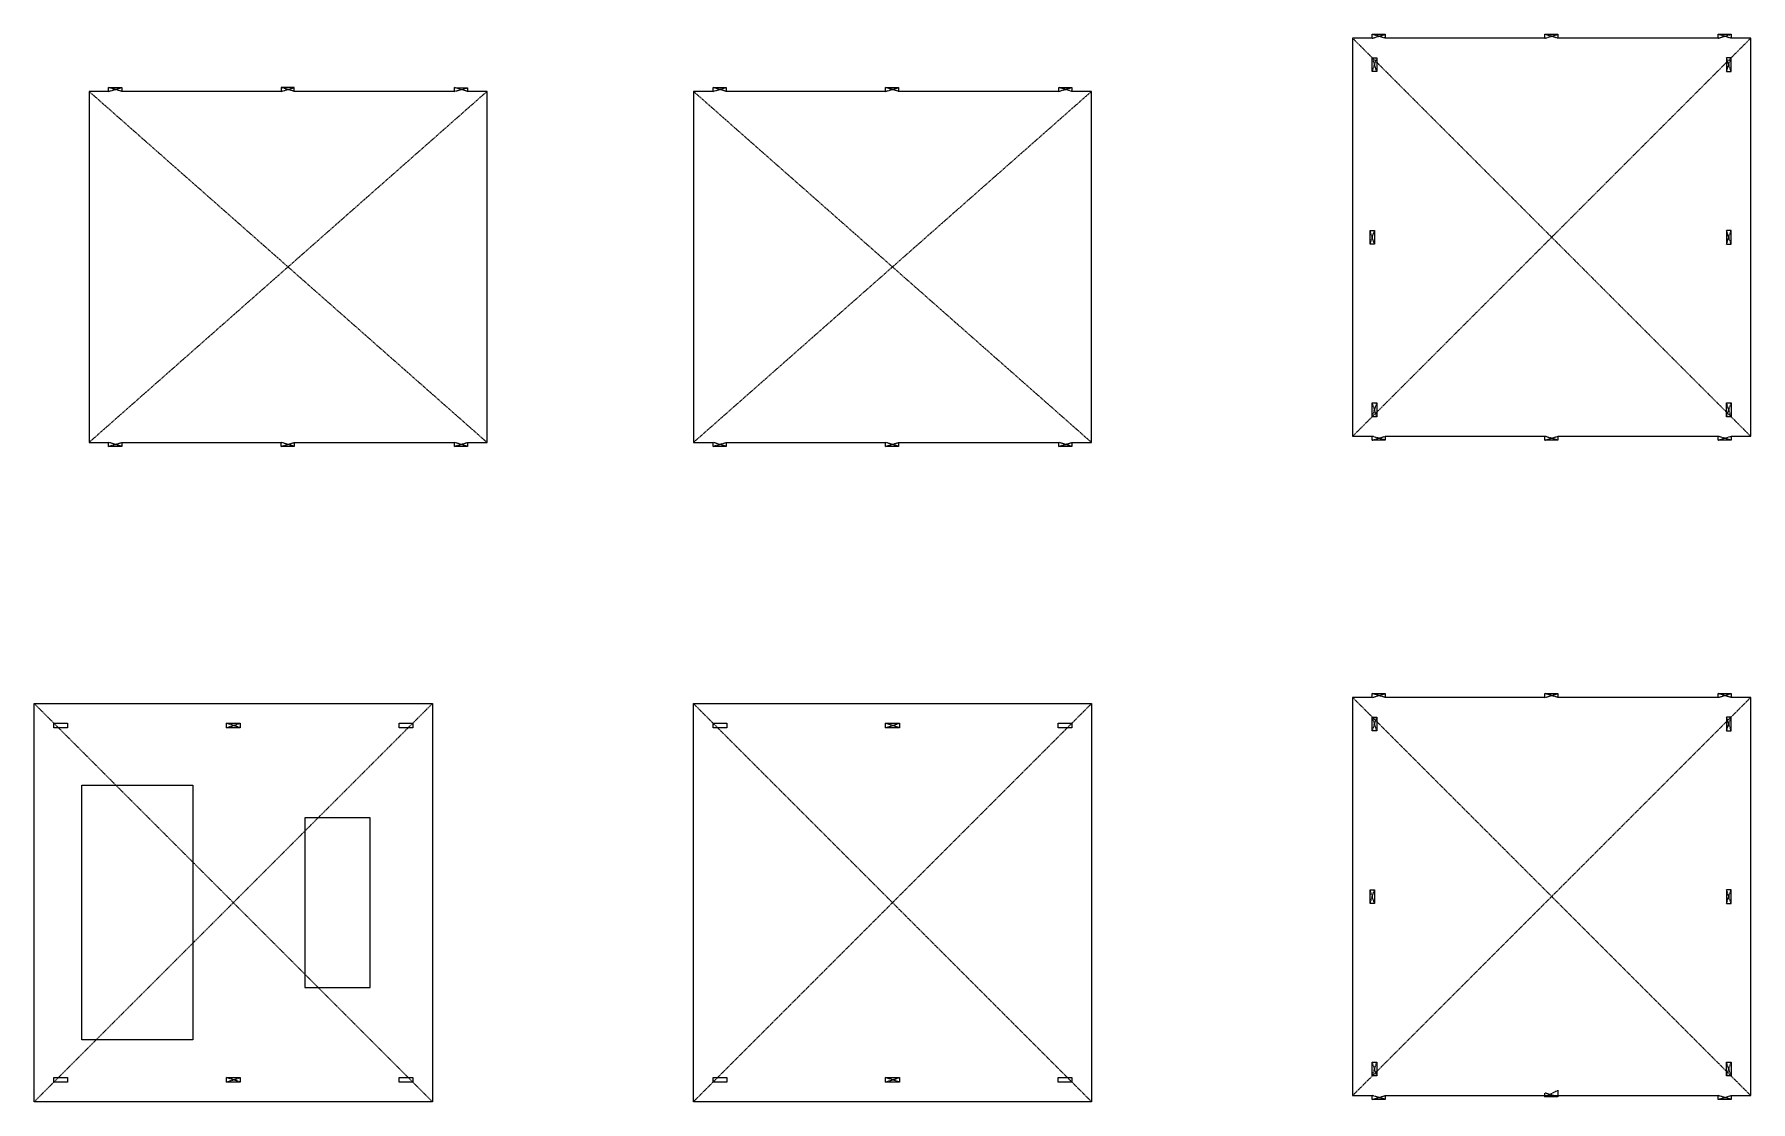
# Model space of a CAD drawing. Header units: millimetres. Extents: x -657 to 657, y -152 to 665.
import ezdxf

# ---------------------------------------------------------------- set-up
doc = ezdxf.new("R2010")
doc.units = ezdxf.units.MM
doc.linetypes.add('DASHED', pattern=[0.75, 0.5, -0.25])
doc.layers.get('0').update_dxf_attribs({"linetype": 'CONTINUOUS'})

msp = doc.modelspace()

# ---------------------------------------------------------------- linework, layer by layer
for p, q in [((367.4, 661.9), (352.4, 661.9)), ((352.4, 661.9), (352.4, 357.1)), ((367.4, 661.9), (367.4, 664.9)), ((367.4, 664.9), (377.4, 664.9)), ((377.4, 664.9), (377.4, 661.9)), ((499.6, 661.9), (377.4, 661.9)), ((499.6, 664.9), (509.6, 664.9)), ((499.6, 661.9), (499.6, 664.9)), ((509.6, 664.9), (509.6, 661.9)), ((632.2, 661.9), (509.6, 661.9)), ((632.2, 664.9), (642.2, 664.9)), ((632.2, 661.9), (632.2, 664.9)), ((642.2, 664.9), (642.2, 661.9)), ((657.2, 661.9), (642.2, 661.9)), ((657.2, 357.1), (657.2, 661.9)), ((642.2, 646.9), (638.7, 646.9)), ((638.7, 646.9), (638.7, 636.4)), ((642.2, 636.4), (642.2, 646.9)), ((638.7, 636.4), (642.2, 636.4)), ((-600.3, 621.2), (-615.3, 621.2)), ((-615.3, 621.2), (-615.3, 352.4)), ((-600.3, 621.2), (-600.3, 624.2)), ((-600.3, 624.2), (-590.3, 624.2)), ((-590.3, 624.2), (-590.3, 621.2)), ((-468.1, 621.2), (-590.3, 621.2)), ((-468.1, 624.2), (-468.1, 621.2)), ((-458.1, 624.2), (-468.1, 624.2)), ((-458.1, 621.2), (-458.1, 624.2)), ((-335.5, 621.2), (-458.1, 621.2)), ((-335.5, 624.2), (-325.5, 624)), ((-335.5, 621.2), (-335.5, 624.2)), ((-325.5, 624), (-325.5, 621.2)), ((-310.5, 621.2), (-325.5, 621.2)), ((-310.5, 352.4), (-310.5, 621.2)), ((-137.4, 621.2), (-152.4, 621.2)), ((-152.4, 621.2), (-152.4, 352.4)), ((-137.4, 624.2), (-127.4, 624.2)), ((-137.4, 621.2), (-137.4, 624.2)), ((-127.4, 624.2), (-127.4, 621.2)), ((-5.3, 621.2), (-127.4, 621.2)), ((-5.3, 624.2), (4.7, 624.2)), ((-5.3, 621.2), (-5.3, 624.2)), ((4.7, 624.2), (4.7, 621.2)), ((127.4, 621.2), (4.7, 621.2)), ((127.4, 624.2), (137.4, 624.3)), ((127.4, 621.2), (127.4, 624.2)), ((137.4, 624.3), (137.4, 621.2)), ((152.4, 621.2), (137.4, 621.2)), ((152.4, 352.4), (152.4, 621.2)), ((642.2, 514.7), (638.7, 514.7)), ((638.7, 514.7), (638.7, 504.2)), ((642.2, 504.2), (642.2, 514.7)), ((638.7, 504.2), (642.2, 504.2)), ((367.4, 372.1), (367.4, 382.6)), ((367.4, 382.6), (370.9, 382.6)), ((370.9, 382.6), (370.9, 372.1)), ((638.7, 372.1), (638.7, 382.6)), ((638.7, 382.6), (642.2, 382.6)), ((642.2, 382.6), (642.2, 372.1)), ((370.9, 372.1), (367.4, 372.1)), ((642.2, 372.1), (638.7, 372.1)), ((352.4, 357.1), (367.4, 357.1)), ((367.4, 354.1), (367.4, 357.1)), ((377.4, 357.1), (377.4, 354.1)), ((377.4, 357.1), (499.6, 357.1)), ((499.6, 354.1), (499.6, 357.1)), ((509.6, 357.1), (509.6, 354.1)), ((509.6, 357.1), (632.2, 357.1)), ((632.2, 354.1), (632.2, 357.1)), ((642.2, 357.1), (642.2, 354.1)), ((642.2, 357.1), (657.2, 357.1)), ((-615.3, 352.4), (-600.3, 352.4)), ((-600.3, 349.4), (-600.3, 352.4)), ((-590.3, 349.4), (-600.3, 349.4)), ((-590.3, 352.4), (-468.1, 352.4)), ((-590.3, 352.4), (-590.3, 349.4)), ((-468.1, 349.4), (-468.1, 352.4)), ((-458.1, 349.4), (-468.1, 349.4)), ((-458.1, 352.4), (-335.5, 352.4)), ((-458.1, 352.4), (-458.1, 349.4)), ((-335.5, 349.4), (-335.5, 352.4)), ((-325.5, 349.4), (-335.5, 349.4)), ((-325.5, 352.4), (-310.5, 352.4)), ((-325.5, 352.4), (-325.5, 349.4)), ((-152.4, 352.4), (-137.4, 352.4)), ((-137.4, 349.4), (-137.4, 352.4)), ((-127.4, 349.4), (-137.4, 349.4)), ((-127.4, 352.4), (-5.3, 352.4)), ((-127.4, 352.4), (-127.4, 349.4)), ((-5.3, 349.4), (-5.3, 352.4)), ((4.7, 349.4), (-5.3, 349.4)), ((4.7, 352.4), (127.4, 352.4)), ((4.7, 352.4), (4.7, 349.4)), ((127.4, 349.4), (127.4, 352.4)), ((137.4, 349.4), (127.4, 349.4)), ((137.4, 352.4), (137.4, 349.4)), ((137.4, 352.4), (152.4, 352.4)), ((377.4, 354.1), (367.4, 354.1)), ((509.6, 354.1), (499.6, 354.1)), ((642.2, 354.1), (632.2, 354.1)), ((367.4, 157.1), (367.4, 160.1)), ((367.4, 160.1), (377.4, 160.1)), ((377.4, 160.1), (377.4, 157.1)), ((499.6, 160.1), (509.6, 160.1)), ((499.6, 157.1), (499.6, 160.1)), ((509.6, 160.1), (509.6, 157.1)), ((632.2, 160.1), (642.2, 160.1)), ((632.2, 157.1), (632.2, 160.1)), ((642.2, 160.1), (642.2, 157.1)), ((-657.2, 152.4), (-352.4, 152.4)), ((-657.2, -152.4), (-657.2, 152.4)), ((-352.4, 152.4), (-352.4, -152.4)), ((-152.4, -152.4), (-152.4, 152.4)), ((-152.4, 152.4), (152.4, 152.4)), ((152.4, 152.4), (152.4, -152.4)), ((367.4, 157.1), (352.4, 157.1)), ((352.4, 157.1), (352.4, -147.7)), ((499.6, 157.1), (377.4, 157.1)), ((632.2, 157.1), (509.6, 157.1)), ((657.2, 157.1), (642.2, 157.1)), ((657.2, -147.7), (657.2, 157.1)), ((509.6, -143.6), (509.6, -148.8)), ((-352.4, -152.4), (-657.2, -152.4)), ((152.4, -152.4), (-152.4, -152.4)), ((352.4, -147.7), (367.4, -147.7)), ((367.4, -150.7), (367.4, -147.7)), ((377.4, -150.7), (367.4, -150.7)), ((377.4, -147.7), (377.4, -150.7)), ((377.4, -147.7), (506, -147.7)), ((499.6, -148.8), (499.6, -145.8)), ((509.6, -148.8), (499.6, -148.8)), ((501.6, -147.7), (632.2, -147.7)), ((632.2, -150.7), (632.2, -147.7)), ((642.2, -150.7), (632.2, -150.7)), ((642.2, -147.7), (642.2, -150.7)), ((642.2, -147.7), (657.2, -147.7))]:
    msp.add_line(p, q)
at = {"linetype": 'DASHED'}
for p, q in [((657.2, 661.9), (352.4, 357.1)), ((352.4, 661.9), (657.2, 357.1)), ((367.4, 661.9), (377.4, 664.9)), ((377.4, 661.9), (367.4, 664.9)), ((499.6, 661.9), (509.6, 664.9)), ((509.6, 661.9), (499.6, 664.9)), ((632.2, 661.9), (642.2, 664.9)), ((642.2, 661.9), (632.2, 664.9)), ((370.9, 636.4), (367.4, 646.9)), ((367.4, 636.4), (370.9, 646.9)), ((642.2, 636.4), (638.7, 646.9)), ((638.7, 636.4), (642.2, 646.9)), ((-615.3, 621.2), (-310.5, 352.4)), ((-310.5, 621.2), (-615.3, 352.4)), ((-590.3, 621.2), (-600.3, 624.2)), ((-600.3, 621.2), (-590.3, 624.2)), ((-458.1, 621.2), (-468.1, 624.2)), ((-468.1, 621.2), (-458.1, 624.2)), ((-325.5, 621.2), (-335.5, 624.2)), ((-335.5, 621.2), (-325.5, 624)), ((-152.4, 621.2), (152.4, 352.4)), ((152.4, 621.2), (-152.4, 352.4)), ((-137.4, 621.2), (-127.4, 624.2)), ((-127.4, 621.2), (-137.4, 624.2)), ((-5.3, 621.2), (4.7, 624.2)), ((4.7, 621.2), (-5.3, 624.2)), ((127.4, 621.2), (137.4, 624.3)), ((137.4, 621.2), (127.4, 624.2)), ((369.1, 504.2), (365.7, 514.7)), ((365.7, 504.2), (369.1, 514.7)), ((642.2, 504.2), (638.7, 514.7)), ((638.7, 504.2), (642.2, 514.7)), ((370.9, 372.1), (367.4, 382.6)), ((367.4, 372.1), (370.9, 382.6)), ((642.2, 372.1), (638.7, 382.6)), ((638.7, 372.1), (642.2, 382.6)), ((377.4, 354.1), (367.4, 357.1)), ((367.4, 354.1), (377.4, 357.1)), ((509.6, 354.1), (499.6, 357.1)), ((499.6, 354.1), (509.6, 357.1)), ((642.2, 354.1), (632.2, 357.1)), ((632.2, 354.1), (642.2, 357.1)), ((-600.3, 349.4), (-590.3, 352.4)), ((-590.3, 349.4), (-600.3, 352.4)), ((-468.1, 349.4), (-458.1, 352.4)), ((-458.1, 349.4), (-468.1, 352.4)), ((-335.5, 349.4), (-325.5, 352.4)), ((-325.5, 349.4), (-335.5, 352.4)), ((-137.4, 349.4), (-127.4, 352.4)), ((-127.4, 349.4), (-137.4, 352.4)), ((-5.3, 349.4), (4.7, 352.4)), ((4.7, 349.4), (-5.3, 352.4)), ((137.4, 349.4), (127.4, 352.4)), ((127.4, 349.4), (137.4, 352.4)), ((367.4, 157.1), (377.4, 160.1)), ((377.4, 157.1), (367.4, 160.1)), ((499.6, 157.1), (509.6, 160.1)), ((509.6, 157.1), (499.6, 160.1)), ((632.2, 157.1), (642.2, 160.1)), ((642.2, 157.1), (632.2, 160.1)), ((-352.4, -152.4), (-657.2, 152.4)), ((-657.2, -152.4), (-352.4, 152.4)), ((152.4, -152.4), (-152.4, 152.4)), ((-152.4, -152.4), (152.4, 152.4)), ((657.2, 157.1), (352.4, -147.7)), ((352.4, 157.1), (657.2, -147.7)), ((-499.5, 133.9), (-510, 137.4)), ((-510, 133.9), (-499.5, 137.4)), ((-5.3, 133.9), (5.3, 137.4)), ((5.3, 133.9), (-5.3, 137.4)), ((370.9, 131.6), (367.4, 142.1)), ((367.4, 131.6), (370.9, 142.1)), ((638.7, 131.6), (642.2, 142.1)), ((642.2, 131.6), (638.7, 142.1)), ((369.1, -0.6), (365.7, 9.9)), ((365.7, -0.6), (369.1, 9.9)), ((638.7, -0.6), (642.2, 9.9)), ((642.2, -0.6), (638.7, 9.9)), ((370.9, -132.7), (367.4, -122.2)), ((367.4, -132.7), (370.9, -122.2)), ((642.2, -132.7), (638.7, -122.2)), ((638.7, -132.7), (642.2, -122.2)), ((-499.5, -137.4), (-510, -133.9)), ((-510, -137.4), (-499.5, -133.9)), ((5.3, -137.4), (-5.3, -133.9)), ((-5.3, -137.4), (5.3, -133.9)), ((499.6, -148.8), (509.6, -143.6)), ((367.4, -150.7), (377.4, -147.7)), ((377.4, -150.7), (367.4, -147.7)), ((509.6, -148.8), (499.6, -145.8)), ((632.2, -150.7), (642.2, -147.7)), ((642.2, -150.7), (632.2, -147.7))]:
    msp.add_line(p, q, dxfattribs=at)
for points in [[(370.9, 636.4), (367.4, 636.4), (367.4, 646.9), (370.9, 646.9)], [(365.7, 514.7), (369.1, 514.7), (369.1, 504.2), (365.7, 504.2)], [(-631.7, 137.4), (-631.7, 133.9), (-642.2, 133.9), (-642.2, 137.4)], [(-499.5, 133.9), (-510, 133.9), (-510, 137.4), (-499.5, 137.4)], [(-377.9, 133.9), (-377.9, 137.4), (-367.4, 137.4), (-367.4, 133.9)], [(-126.9, 137.4), (-126.9, 133.9), (-137.4, 133.9), (-137.4, 137.4)], [(-5.3, 137.4), (5.3, 137.4), (5.3, 133.9), (-5.3, 133.9)], [(126.9, 133.9), (126.9, 137.4), (137.4, 137.4), (137.4, 133.9)], [(370.9, 131.6), (367.4, 131.6), (367.4, 142.1), (370.9, 142.1)], [(638.7, 131.6), (642.2, 131.6), (642.2, 142.1), (638.7, 142.1)], [(-620.9, 90), (-535.9, 90), (-535.9, -105), (-620.9, -105)], [(-400, 65), (-450, 65), (-450, -65), (-400, -65)], [(369.1, -0.6), (365.7, -0.6), (365.7, 9.9), (369.1, 9.9)], [(638.7, -0.6), (642.2, -0.6), (642.2, 9.9), (638.7, 9.9)], [(370.9, -132.7), (367.4, -132.7), (367.4, -122.2), (370.9, -122.2)], [(642.2, -132.7), (638.7, -132.7), (638.7, -122.2), (642.2, -122.2)], [(-642.2, -133.9), (-631.7, -133.9), (-631.7, -137.4), (-642.2, -137.4)], [(-499.5, -137.4), (-510, -137.4), (-510, -133.9), (-499.5, -133.9)], [(-367.4, -137.4), (-377.9, -137.4), (-377.9, -133.9), (-367.4, -133.9)], [(-126.9, -133.9), (-126.9, -137.4), (-137.4, -137.4), (-137.4, -133.9)], [(5.3, -137.4), (-5.3, -137.4), (-5.3, -133.9), (5.3, -133.9)], [(137.4, -133.9), (137.4, -137.4), (126.9, -137.4), (126.9, -133.9)]]:
    msp.add_lwpolyline(points, close=True)
for p in [(372.4, 663.4), (504.6, 663.4), (637.2, 663.4), (369.1, 641.6), (640.5, 641.6), (-595.3, 622.7), (-463.1, 622.7), (-330.3, 622.6), (-132.4, 622.7), (-0.3, 622.7), (132.3, 622.7), (367.4, 509.5), (504.8, 509.5), (640.5, 509.5), (-462.9, 486.8), (0, 486.8), (369.1, 377.3), (640.5, 377.3), (372.4, 355.6), (637.2, 355.6), (-595.3, 350.9), (-330.5, 350.9), (-132.4, 350.9), (132.4, 350.9), (372.4, 158.6), (504.6, 158.6), (637.2, 158.6), (-504.8, 135.6), (0, 135.6), (369.1, 136.8), (640.5, 136.8), (0, 0), (0, 0), (367.4, 4.7), (504.8, 4.7), (640.5, 4.7), (-504.8, 0), (369.1, -127.5), (640.5, -127.5), (-504.8, -135.6), (0, -135.6), (372.4, -149.2), (637.2, -149.2)]:
    msp.add_point(p)

doc.saveas('drawing.dxf')
